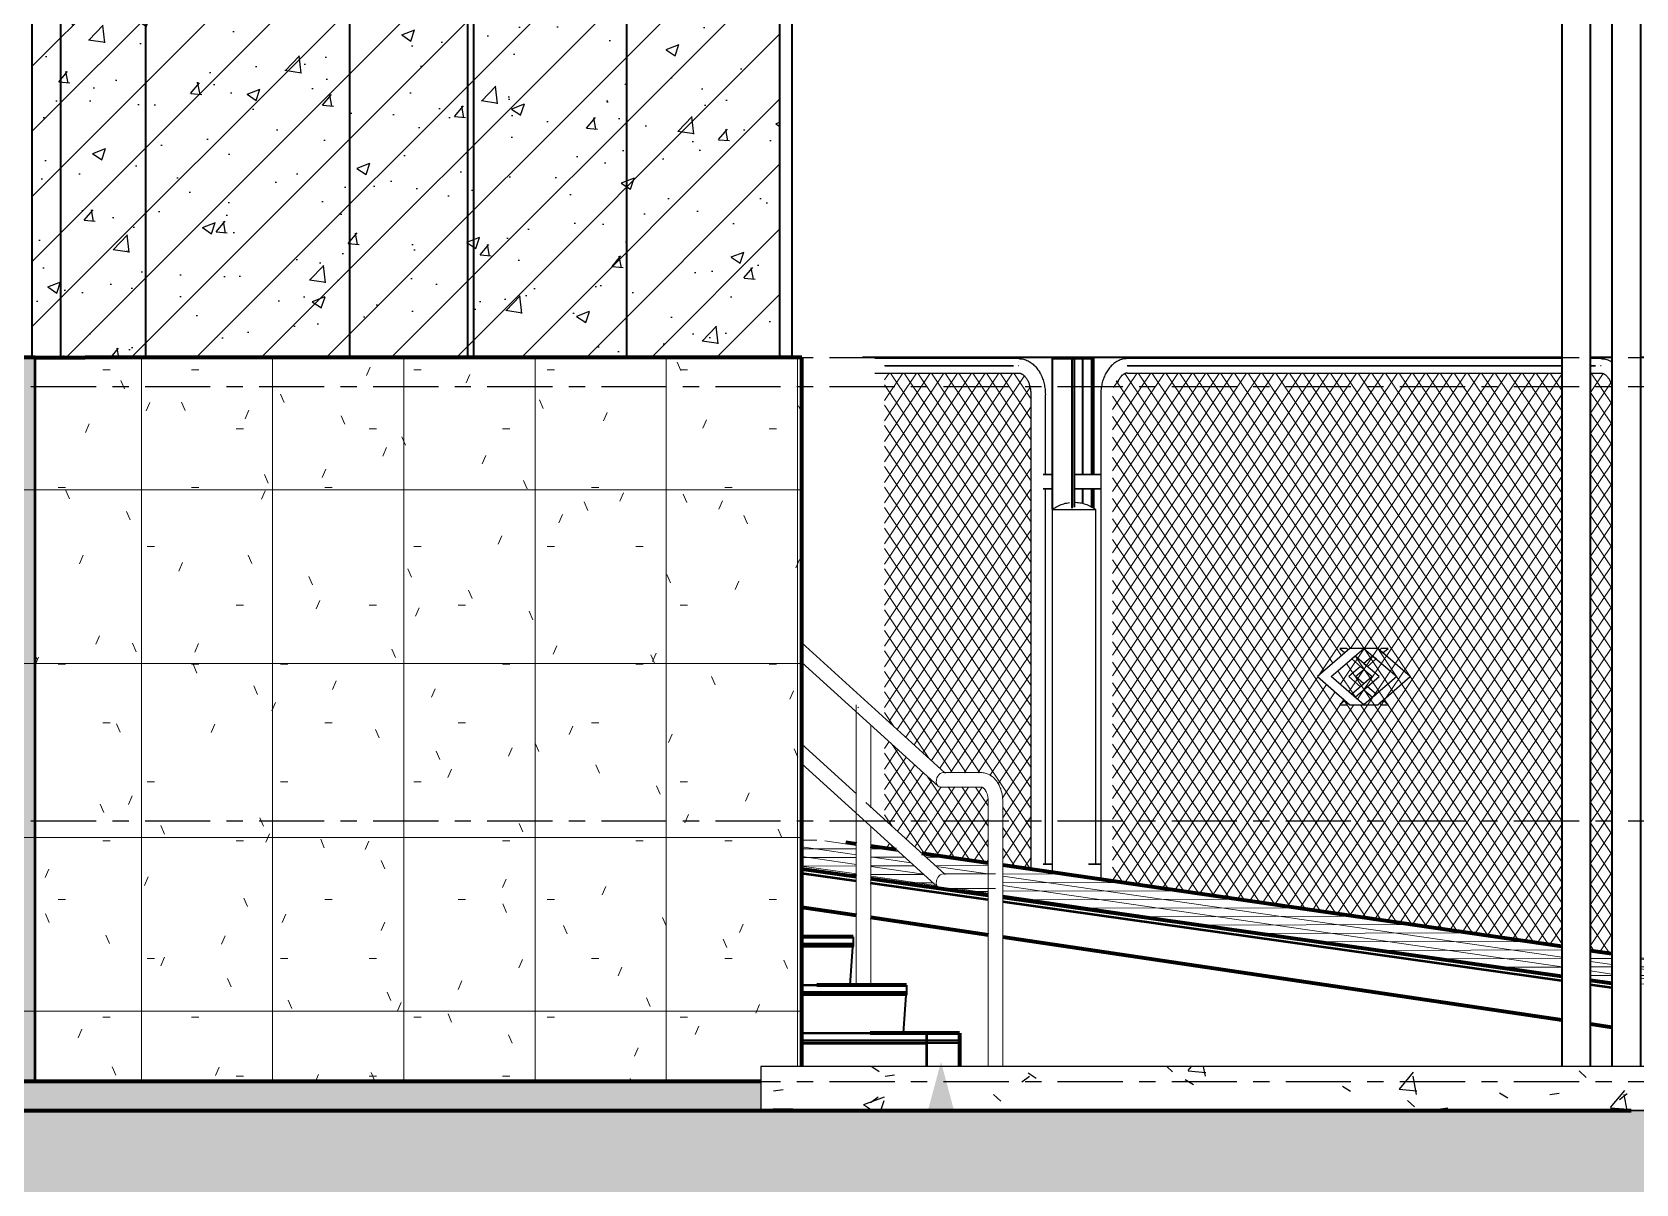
# Model space of a CAD drawing. Header units: millimetres. Extents: x -25371 to 2282244, y -90657 to 147824.
# Drawn here: x 1837168 to 1842704, y -3826 to 151 of the extents above; entities that cross this region are included whole.
import ezdxf
from ezdxf.xclip import XClip

# ---------------------------------------------------------------- set-up
doc = ezdxf.new("R2010")
doc.units = ezdxf.units.MM
doc.header["$XCLIPFRAME"] = 0
doc.linetypes.add('CENTER', pattern=[50.8, 31.75, -6.35, 6.35, -6.35])
doc.linetypes.add('TA_GL_000.90000', pattern=[2.475, 0.9, -0.225, 0.225, -0.225, 0.9])
for name, color, linetype in [('000 - 0_SYM_DWG_GRIDLINE_MAIN_COLOR_251', 7, 'Continuous'), ('000 - CONCRETE_COL_HATCH_', 7, 'Continuous'), ('000 - EXISTING_BUILDING_MAIN_COLOR_251', 7, 'Continuous'), ('000 - GRID', 7, 'CENTER')]:
    doc.layers.add(name, color=color, linetype=linetype)
for name, color, linetype, lineweight in [('A-DETL', 7, 'Continuous', 70), ('A-DETL-GENF', 7, 'Continuous', 35), ('A-DETL-THIN', 7, 'Continuous', 25), ('A-FLOR-E', 7, 'Continuous', 35), ('A-FLOR-FNSH', 7, 'Continuous', 70), ('A-FLOR-HRAL', 7, 'Continuous', 35), ('A-FLOR-PATT', 7, 'Continuous', 70), ('A-GENM', 7, 'Continuous', 35), ('A-GLAZ-CURT', 7, 'Continuous', 35), ('A-GLAZ-CWMG', 7, 'Continuous', 35), ('A-WALL-PATT', 7, 'Continuous', 50), ('E-LITE-EQPM', 7, 'Continuous', 35), ('I-WALL-E', 7, 'Continuous', 50), ('S-STRS-E', 7, 'Continuous', 35), ('S-STRS-IDEN', 7, 'Continuous', 25), ('WALL-E', 7, 'Continuous', 50)]:
    doc.layers.add(name, color=color, linetype=linetype, lineweight=lineweight)
doc.styles.add('TA', font='', dxfattribs={"height": 4.5})
doc.styles.get('TA').set_extended_font_data('Cordia New')
pattern_1 = [(0, (-30936.75, 0), (613.428, 203.2), [25.304, -434.767, 25.304, -434.767, -2453.712]), (0, (-30936.75, 0), (613.428, 203.2), [-920.142, 25.304, -894.838, 25.304, -434.767, -1073.499]), (0, (-30936.75, 0), (613.428, 203.2), [-2300.355, 25.304, -281.41, 25.304, -741.481]), (113.544, (-30706.72, 101.6), (-439.52225, 602.30736), [31.673, -544.196, -3647.172]), (113.544, (-30706.72, 101.6), (-439.52225, 602.30736), [-575.869, 31.673, -544.196, -3071.303]), (113.544, (-30706.72, 101.6), (-439.52225, 602.30736), [-1151.739, 31.673, -1120.066, -1919.564]), (113.544, (-30706.72, 101.6), (-439.52225, 602.30736), [-2303.477, 31.673, -544.196, -1343.695]), (113.544, (-30706.72, 101.6), (-439.52225, 602.30736), [-2879.346, 31.673, -352.24, -959.782]), (113.544, (-30706.72, 101.6), (-439.52225, 602.30736), [-3263.259, 31.673, -928.109]), (246.456, (-30630.04, 508), (-173.89846, -805.5062), [31.673, -544.196, -3647.172]), (246.456, (-30630.04, 508), (-173.89846, -805.5062), [-575.869, 31.673, -544.196, -3071.303]), (246.456, (-30630.04, 508), (-173.89846, -805.5062), [-1151.739, 31.673, -1120.066, -1919.564]), (246.456, (-30630.04, 508), (-173.89846, -805.5062), [-2303.477, 31.673, -544.196, -1343.695]), (246.456, (-30630.04, 508), (-173.89846, -805.5062), [-2879.346, 31.673, -352.24, -959.782]), (246.456, (-30630.04, 508), (-173.89846, -805.5062), [-3263.259, 31.673, -928.109])]
pattern_2 = [(0, (27147.13, 100570), (0, 600), []), (90, (27147.13, 100570), (-452.826, 3e-14), [])]
pattern_3 = [(50, (-71649.76, 0), (728.7365, -63.7558), [76.2, -838.2]), (355, (-71649.76, 0), (-140.9716, 764.2276), [60.96, -670.56]), (100.451, (-71589, -5.3), (587.77, 700.4668), [64.76, -712.36]), (46.184, (-71649.8, 203.2), (1084.316, -168.171), [114.3, -1257.3]), (96.636, (-71559.4, 189.2), (949.61, 989.71), [97.14, -1068.54]), (351.184, (-71649.8, 203.2), (949.6206, 989.701), [91.44, -1005.84]), (21, (-71548.16, 152.4), (606.4579, -409.0606), [76.2, -838.2]), (326, (-71548.16, 152.4), (247.2083, 736.753), [60.96, -670.56]), (71.451, (-71497.6, 118.3), (853.6683, 327.6855), [64.76, -712.36]), (37.5, (-71649.76, 0), (12.3547, 338.2201), [33.528, -628.904, 33.528, -647.192, -673.1]), (37.5, (-71649.76, 0), (12.3547, 338.2201), [-1343.152, 33.528, -639.572]), (7.5, (-71649.76, 0), (267.2789, 400.7221), [33.528, -354.584, 33.528, -613.664, -256.54]), (7.5, (-71649.76, 0), (267.2789, 400.7221), [-1035.304, 33.528, -223.012]), (327.5, (-71876.33, 0), (542.36333, -22.91534), [33.528, -220.472, 33.528, -758.952, -1051.56]), (327.5, (-71876.33, 0), (542.36333, -22.91534), [-1046.48, 33.528, -1018.032]), (317.5, (-71977.93, 0), (592.517, 101.7071), [33.528, -296.672, 33.528, -492.76, -746.76]), (317.5, (-71977.93, 0), (592.517, 101.7071), [-856.488, 33.528, -713.232])]

# ---------------------------------------------------------------- blocks, each defined once
blk = doc.blocks.new('FP_5-VS01 - ELEVATION 3')
at = {"layer": '000 - EXISTING_BUILDING_MAIN_COLOR_251', "color": 7}
blk.add_line((4076.1, 103570.8), (4074.6, 103570.8), dxfattribs=at)
blk = doc.blocks.new('DPA_CP_Fence Type D - Fence Post Left w MRTA Logo-5719775-VS01 - ELEVATION 3')
at = {"layer": '000 - EXISTING_BUILDING_MAIN_COLOR_251', "lineweight": 9}
h = blk.add_hatch(dxfattribs=at)
h.set_pattern_fill('FP_8', style=0, pattern_type=2)
h.set_pattern_definition([(56.185, (3274.16, 101400), (-23.68105, 35.3556), []), (123.815, (3274.16, 101400), (-23.68105, -35.3556), [])])
h.paths.add_polyline_path([(4117.4, 101833.6), (4116.3, 103487.1), (4110.7, 103508.4), (4107.2, 103517.8), (4100.1, 103529.6), (4088.7, 103541.3), (4083.5, 103544.3), (4070.5, 103546), (3611.8, 103546), (3611.8, 102355.6), (3820, 102166.7), (3950, 102165.8), (3968.1, 102161.8), (3987.6, 102149.4), (3992.9, 102144.6), (4001.5, 102133.1), (4011.9, 102112.1), (4018.9, 102083.2), (4020.2, 102066.7), (4020.2, 101847.8), (4088.1, 101837.9)])
h.paths.add_polyline_path([(3970.3, 101855), (3969.6, 102078.1), (3965.1, 102095.9), (3958.7, 102107.4), (3949.7, 102116.1), (3947.3, 102116.3), (3941.2, 102116.7), (3801.1, 102117.5), (3792.6, 102124), (3611.8, 102288.1), (3611.8, 102005.6), (3741, 101888.4), (3899.4, 101865.3)])
h.paths.add_polyline_path([(3652.3, 101901.3), (3611.8, 101938.1), (3611.8, 101907.2), (3627.5, 101904.9)])
at = {"layer": '000 - EXISTING_BUILDING_MAIN_COLOR_251', "color": 7}
for p, q in [((4075.3, 103595.8), (3579.2, 103595.8)), ((3579.2, 103545.8), (4075.3, 103545.8)), ((4056.8, 103570.8), (3611.8, 103570.8)), ((3614.5, 103570.8), (4056.8, 103570.8)), ((4117.3, 103470.8), (4117.3, 101833.6)), ((4167.3, 103195.8), (4167.3, 103470.8)), ((4159.6, 103195.8), (4192.3, 103195.8)), ((4192.3, 103195.8), (4159.7, 103195.8)), ((4192.3, 103145.8), (4159.6, 103145.8)), ((4159.7, 103145.8), (4192.3, 103145.8)), ((4167.3, 101850), (4167.3, 103145.8)), ((4159.6, 101850), (4191.3, 101850)), ((4191.3, 101850), (4159.7, 101850))]:
    blk.add_line(p, q, dxfattribs=at)
at = {"layer": '000 - EXISTING_BUILDING_MAIN_COLOR_251', "color": 7, "flags": 128}
for points in [[(4075.3, 103595.8), (4079.5, 103595.7), (4083.7, 103595.3), (4087.8, 103594.7), (4091.9, 103593.9), (4095.9, 103592.8), (4099.8, 103591.5), (4103.7, 103589.9), (4107.5, 103588.2), (4111.2, 103586.2), (4114.8, 103584.1), (4118.2, 103581.8), (4121.6, 103579.3), (4124.9, 103576.6), (4128, 103573.8), (4131, 103570.9), (4133.9, 103567.8), (4136.7, 103564.5), (4139.4, 103561.2), (4141.9, 103557.7), (4144.3, 103554.1), (4146.6, 103550.5), (4148.8, 103546.7), (4150.9, 103542.8), (4152.8, 103538.8), (4154.7, 103534.7), (4156.4, 103530.6), (4157.9, 103526.4), (4159.4, 103522.1), (4160.7, 103517.8), (4162, 103513.4), (4163, 103508.9), (4164, 103504.4), (4164.9, 103499.9), (4165.6, 103495.3), (4166.2, 103490.7), (4166.6, 103486.1), (4167, 103481.4), (4167.2, 103476.8), (4167.3, 103472.1), (4167.3, 103470.8)], [(4075.3, 103545.8), (4076.5, 103545.8), (4077.7, 103545.7), (4078.9, 103545.5), (4080.2, 103545.3), (4081.4, 103544.9), (4082.7, 103544.5), (4084, 103544), (4085.3, 103543.4), (4086.7, 103542.6), (4088.1, 103541.8), (4089.5, 103540.9), (4090.9, 103539.8), (4092.4, 103538.6), (4093.8, 103537.3), (4095.3, 103535.9), (4096.8, 103534.3), (4098.2, 103532.6), (4099.6, 103530.8), (4101, 103528.9), (4102.4, 103526.9), (4103.8, 103524.7), (4105.1, 103522.4), (4106.4, 103520.1), (4107.6, 103517.6), (4108.7, 103515), (4109.8, 103512.3), (4110.9, 103509.5), (4111.8, 103506.7), (4112.7, 103503.8), (4113.6, 103500.8), (4114.3, 103497.7), (4115, 103494.6), (4115.6, 103491.4), (4116.1, 103488.2), (4116.5, 103485), (4116.8, 103481.7), (4117.1, 103478.4), (4117.2, 103475.1), (4117.3, 103471.7), (4117.3, 103470.8)]]:
    blk.add_lwpolyline(points, dxfattribs=at)
at = {"layer": 'A-GLAZ-CURT', "color": 7}
blk.add_blockref('FP_5-VS01 - ELEVATION 3', (0, 0), dxfattribs=at)
blk = doc.blocks.new('FP_6-VS01 - ELEVATION 3')
at = {"layer": '000 - EXISTING_BUILDING_MAIN_COLOR_251', "color": 7}
blk.add_line((6085.5, 103570.8), (6084, 103570.8), dxfattribs=at)
blk = doc.blocks.new('DPA_CP_Fence Type D - Fence Post Left w MRTA Logo-5719778-VS01 - ELEVATION 3')
at = {"layer": '000 - EXISTING_BUILDING_MAIN_COLOR_251', "lineweight": 9}
h = blk.add_hatch(dxfattribs=at)
h.set_pattern_fill('FP_9', style=0, pattern_type=2)
h.set_pattern_definition([(56.185, (5266.87, 101400), (-23.68105, 35.3556), []), (123.815, (5266.87, 101400), (-23.68105, -35.3556), [])])
h.paths.add_polyline_path([(6123.2, 101541.7), (6122.1, 103501.7), (6116.7, 103517.8), (6109.6, 103529.6), (6098.2, 103541.3), (6093, 103544.3), (6080, 103546), (6049, 103546), (6049.2, 101552.5), (6088, 101546.9)])
h.paths.add_polyline_path([(5949.9, 101567), (5949.5, 103546), (4443.3, 103544.8), (4436.6, 103543.2), (4421.4, 103532.6), (4412.2, 103520.4), (4404.6, 103503.5), (4400.7, 103487.9), (4399.4, 103470.1), (4399.4, 101792.6), (5949.5, 101567)])
h.paths.add_polyline_path([(5266.5, 102400.9), (5218.3, 102400.9), (5106.4, 102497.9), (5218.4, 102594.9), (5266.5, 102594.6), (5153.8, 102497.9), (5266.9, 102400.9)])
at = {"layer": '000 - EXISTING_BUILDING_MAIN_COLOR_251', "color": 7}
for p, q in [((5949.8, 103595.8), (4450.4, 103595.8)), ((6084.8, 103595.8), (6049, 103595.8)), ((5949.8, 103570.8), (4449.7, 103570.8)), ((4450.4, 103545.8), (5949.8, 103545.8)), ((4451.2, 103570.8), (5949.8, 103570.8)), ((6066.2, 103570.8), (6049, 103570.8)), ((6049, 103570.8), (6066.2, 103570.8)), ((6049, 103545.8), (6084.8, 103545.8)), ((4358.5, 103470.8), (4358.5, 101798.5)), ((4358.5, 103195.8), (4266.7, 103195.8)), ((4266.7, 103195.8), (4358.5, 103195.8)), ((4266.7, 103145.8), (4358.5, 103145.8)), ((4358.5, 103145.8), (4266.7, 103145.8)), ((4191.2, 103075), (4191.2, 101822.9)), ((4191.3, 103075), (4316.5, 103075)), ((4316.5, 103075), (4341.1, 103075)), ((4341.2, 103075), (4334.4, 103075)), ((4341.2, 101850), (4341.2, 103075)), ((5218.4, 102594.9), (5106.4, 102497.9)), ((5153.4, 102497.9), (5266.5, 102594.9)), ((5206.9, 102594.9), (5183.3, 102594.9)), ((5183.3, 102594.9), (5200.8, 102579.7)), ((5212.7, 102590), (5206.9, 102594.9)), ((5266.5, 102594.9), (5218.4, 102594.9)), ((5315, 102594.9), (5266.9, 102594.9)), ((5266.9, 102594.9), (5380, 102497.9)), ((5426.9, 102497.9), (5315, 102594.9)), ((5326.8, 102594.9), (5320.9, 102589.8)), ((5320.9, 102589.8), (5332.7, 102579.6)), ((5350.4, 102594.9), (5326.8, 102594.9)), ((5332.7, 102579.6), (5350.4, 102594.9)), ((5255.1, 102532.9), (5214.6, 102497.9)), ((5236.8, 102569.1), (5224.9, 102558.9)), ((5224.9, 102558.9), (5266.9, 102522.7)), ((5319.2, 102497.9), (5236.8, 102569.1)), ((5266.9, 102522.7), (5255.1, 102532.9)), ((5296.9, 102569.2), (5266.9, 102543.1)), ((5266.9, 102543.1), (5278.8, 102532.9)), ((5278.8, 102532.9), (5308.9, 102558.9)), ((5308.9, 102558.9), (5296.9, 102569.2)), ((5106.4, 102497.9), (5218.3, 102400.9)), ((5266.5, 102400.9), (5153.4, 102497.9)), ((5214.6, 102497.9), (5255.1, 102462.9)), ((5266.9, 102473.1), (5224.9, 102436.9)), ((5236.8, 102426.7), (5319.2, 102497.9)), ((5238.2, 102497.9), (5266.9, 102522.7)), ((5266.9, 102473.1), (5238.2, 102497.9)), ((5255.1, 102462.9), (5266.9, 102473.1)), ((5380, 102497.9), (5266.9, 102400.9)), ((5267, 102522.6), (5295.5, 102497.9)), ((5295.5, 102497.9), (5267, 102473.2)), ((5315, 102400.9), (5426.9, 102497.9)), ((5224.9, 102436.9), (5236.8, 102426.7)), ((5278.8, 102463), (5266.9, 102452.7)), ((5266.9, 102452.7), (5296.9, 102426.7)), ((5308.9, 102436.9), (5278.8, 102463)), ((5296.9, 102426.7), (5308.9, 102436.9)), ((5200.8, 102416.1), (5183.3, 102400.9)), ((5183.3, 102400.9), (5206.9, 102400.9)), ((5206.9, 102400.9), (5212.7, 102405.9)), ((5218.3, 102400.9), (5266.5, 102400.9)), ((5266.9, 102400.9), (5315, 102400.9)), ((5332.7, 102416.3), (5320.9, 102406)), ((5320.9, 102406), (5326.8, 102400.9)), ((5326.8, 102400.9), (5350.4, 102400.9)), ((5350.4, 102400.9), (5332.7, 102416.3)), ((4358.6, 101850), (4315.9, 101850)), ((4317, 101850), (4358.6, 101850)), ((4348.4, 101800), (4358.6, 101800)), ((4358.6, 101800), (4348.4, 101800))]:
    blk.add_line(p, q, dxfattribs=at)
at = {"layer": '000 - EXISTING_BUILDING_MAIN_COLOR_251', "color": 7, "flags": 128}
for points in [[(4450.4, 103595.8), (4446.3, 103595.7), (4442.1, 103595.3), (4438, 103594.7), (4433.9, 103593.9), (4429.9, 103592.8), (4425.9, 103591.5), (4422.1, 103589.9), (4418.3, 103588.2), (4414.6, 103586.2), (4411, 103584.1), (4407.5, 103581.8), (4404.2, 103579.3), (4400.9, 103576.6), (4397.8, 103573.8), (4394.7, 103570.9), (4391.8, 103567.8), (4389.1, 103564.5), (4386.4, 103561.2), (4383.9, 103557.7), (4381.4, 103554.1), (4379.1, 103550.5), (4376.9, 103546.7), (4374.9, 103542.8), (4372.9, 103538.8), (4371.1, 103534.7), (4369.4, 103530.6), (4367.8, 103526.4), (4366.4, 103522.1), (4365, 103517.8), (4363.8, 103513.4), (4362.7, 103508.9), (4361.8, 103504.4), (4360.9, 103499.9), (4360.2, 103495.3), (4359.6, 103490.7), (4359.1, 103486.1), (4358.8, 103481.4), (4358.6, 103476.8), (4358.5, 103472.1), (4358.5, 103470.8)], [(6084.8, 103595.8), (6089, 103595.7), (6093.1, 103595.3), (6097.2, 103594.7), (6101.3, 103593.9), (6105.3, 103592.8), (6109.3, 103591.5), (6113.2, 103589.9), (6116.9, 103588.2), (6120.6, 103586.2), (6123.2, 103584.7)], [(4450.4, 103545.8), (4449.2, 103545.8), (4448.1, 103545.7), (4446.8, 103545.5), (4445.6, 103545.3), (4444.4, 103544.9), (4443.1, 103544.5), (4441.8, 103544), (4440.4, 103543.4), (4439.1, 103542.6), (4437.7, 103541.8), (4436.3, 103540.9), (4434.8, 103539.8), (4433.4, 103538.6), (4431.9, 103537.3), (4430.5, 103535.9), (4429, 103534.3), (4427.6, 103532.6), (4426.1, 103530.8), (4424.7, 103528.9), (4423.3, 103526.9), (4422, 103524.7), (4420.7, 103522.4), (4419.4, 103520.1), (4418.2, 103517.6), (4417, 103515), (4415.9, 103512.3), (4414.9, 103509.5)], [(6084.8, 103545.8), (6086, 103545.8), (6087.2, 103545.7), (6088.4, 103545.5), (6089.6, 103545.3), (6090.9, 103544.9), (6092.1, 103544.5), (6093.4, 103544), (6094.8, 103543.4), (6096.1, 103542.6), (6097.5, 103541.8), (6098.9, 103540.9), (6100.4, 103539.8), (6101.8, 103538.6), (6103.3, 103537.3), (6104.7, 103535.9), (6106.2, 103534.3), (6107.7, 103532.6), (6109.1, 103530.8), (6110.5, 103528.9), (6111.9, 103526.9), (6113.2, 103524.7), (6114.5, 103522.4), (6115.8, 103520.1), (6117, 103517.6), (6118.2, 103515), (6119.3, 103512.3), (6120.3, 103509.5), (6121.3, 103506.7), (6122.2, 103503.8), (6123, 103500.8)], [(4191.2, 103075), (4195.3, 103077.9), (4199.5, 103080.7), (4203.7, 103083.3), (4208.1, 103085.7), (4212.6, 103087.9), (4217.2, 103090), (4221.8, 103091.8), (4226.5, 103093.5), (4231.3, 103095), (4236.1, 103096.3), (4241, 103097.4), (4245.9, 103098.3), (4250.8, 103099)], [(4266.7, 103100), (4271.2, 103099.9), (4276.2, 103099.6), (4281.2, 103099.1), (4286.1, 103098.4), (4291.1, 103097.5), (4295.9, 103096.4), (4300.8, 103095.1), (4305.6, 103093.7), (4310.3, 103092), (4314.9, 103090.1), (4319.5, 103088.1), (4324, 103085.9), (4328.3, 103083.5), (4332.6, 103080.9), (4336.8, 103078.2), (4340.9, 103075.3), (4341.2, 103075)]]:
    blk.add_lwpolyline(points, dxfattribs=at)
at = {"layer": 'A-GLAZ-CURT', "color": 7}
blk.add_blockref('FP_6-VS01 - ELEVATION 3', (0, 0), dxfattribs=at)
blk = doc.blocks.new('Rectangular Mullion - Mullion_H-Beam-5719774-VS01 - ELEVATION 3')
at = {"layer": 'A-GLAZ-CWMG', "color": 7}
for p, q in [((4192.3, 103595.8), (4259.2, 103595.8)), ((4199.7, 103595.8), (4192.3, 103595.8)), ((4192.3, 103075.6), (4192.3, 103595.8)), ((4229.8, 103595.8), (4199.7, 103595.8)), ((4289.2, 103595.8), (4229.8, 103595.8)), ((4266.7, 103595.8), (4236.5, 103595.8)), ((4236.5, 103595.8), (4295.9, 103595.8)), ((4266.5, 103595.8), (4259.1, 103595.8)), ((4259.1, 103595.8), (4289.2, 103595.8)), ((4259.2, 103595.8), (4266.7, 103595.8)), ((4259.2, 103595.8), (4259.2, 103079.6)), ((4333.5, 103595.8), (4266.5, 103595.8)), ((4266.7, 103595.8), (4266.7, 103082.7)), ((4295.9, 103595.8), (4326.1, 103595.8)), ((4295.9, 103595.8), (4295.9, 103195.8)), ((4326.1, 103595.8), (4333.5, 103595.8)), ((4326.1, 103595.8), (4326.1, 103195.8)), ((4333.5, 103595.8), (4333.5, 103195.8)), ((4295.9, 103145.8), (4295.9, 103096.1)), ((4326.1, 103145.8), (4326.1, 103082.7)), ((4333.5, 103145.8), (4333.5, 103079.3))]:
    blk.add_line(p, q, dxfattribs=at)
blk = doc.blocks.new('System Panel - DPA-AR_Facade_Solid Panel 150mm-5074408-VS01 - ELEVATION 3')
at = {"layer": 'A-GLAZ-CURT', "color": 7}
for p, q in [((3044.5, 106600), (3228.2, 106600)), ((3115, 106600), (3044.5, 106600)), ((3115, 106600), (3228.2, 106600)), ((3228.2, 103600), (3044.5, 103600)), ((3044.5, 103600), (3115, 103600)), ((3228.2, 103600), (3115, 103600))]:
    blk.add_line(p, q, dxfattribs=at)
blk = doc.blocks.new('DPA_Curved type B_Corner 1 - Curved Type B_Corner 1-5074401-VS01 - ELEVATION 3')
at = {"layer": 'A-GLAZ-CURT', "color": 7}
for p, q in [((2096.2, 106600), (2194.6, 106600)), ((3228.2, 106600), (2096.2, 106600)), ((2194.6, 106600), (2722.9, 106600)), ((2194.6, 103600), (2194.6, 106600)), ((2722.9, 106600), (3251.2, 106600)), ((2722.9, 103600), (2722.9, 106600)), ((3251.2, 106600), (3218.4, 106600)), ((3218.4, 106600), (3293.8, 106600)), ((3293.8, 106600), (3228.2, 106600)), ((3251.2, 103600), (3251.2, 106600)), ((3293.8, 103600), (3293.8, 106600)), ((2096.2, 103600), (3228.2, 103600)), ((2194.6, 103600), (2096.2, 103600)), ((2722.9, 103600), (2194.6, 103600)), ((3251.2, 103600), (2722.9, 103600)), ((3293.8, 103600), (3218.4, 103600)), ((3218.4, 103600), (3251.2, 103600)), ((3228.2, 103600), (3293.8, 103600))]:
    blk.add_line(p, q, dxfattribs=at)
blk = doc.blocks.new('DPA_Curved type C_Left - Curved Type C_Left-5075811-VS01 - ELEVATION 3')
at = {"layer": 'A-GLAZ-CURT', "color": 7}
for p, q in [((996.9, 106600), (959.2, 106600)), ((959.2, 106600), (992, 106600)), ((964.1, 106600), (996.9, 106600)), ((2133.9, 106600), (964.1, 106600)), ((992, 106600), (1029.7, 106600)), ((1029.7, 106600), (1062.5, 106600)), ((1062.5, 106600), (1766.9, 106600)), ((1062.5, 103600), (1062.5, 106600)), ((1766.9, 106600), (2173.5, 106600)), ((1766.9, 103600), (1766.9, 106600)), ((2173.5, 106600), (2124, 106600)), ((2124, 106600), (2161.8, 106600)), ((2161.8, 106600), (2129, 106600)), ((2129, 106600), (2166.7, 106600)), ((2166.7, 106600), (2133.9, 106600)), ((2173.5, 103600), (2173.5, 106600)), ((992, 103600), (959.2, 103600)), ((959.2, 103600), (996.9, 103600)), ((964.1, 103600), (2133.9, 103600)), ((996.9, 103600), (964.1, 103600)), ((1029.7, 103600), (992, 103600)), ((1062.5, 103600), (1029.7, 103600)), ((1632.3, 103600), (1062.5, 103600)), ((1766.9, 103600), (1633.2, 103600)), ((2173.5, 103600), (1766.9, 103600)), ((2161.8, 103600), (2124, 103600)), ((2124, 103600), (2173.5, 103600)), ((2166.7, 103600), (2129, 103600)), ((2129, 103600), (2161.8, 103600)), ((2133.9, 103600), (2166.7, 103600))]:
    blk.add_line(p, q, dxfattribs=at)
blk = doc.blocks.new('System Panel - DPA-AR_Facade_Solid Panel 150mm-5137465-VS01 - ELEVATION 3')
at = {"layer": 'A-GLAZ-CURT', "color": 7}
for p, q in [((669.8, 103600), (669.8, 106600)), ((669.8, 106600), (964.1, 106600)), ((768.2, 106600), (669.8, 106600)), ((1062.5, 106600), (768.2, 106600)), ((768.2, 106600), (768.2, 103600)), ((1062.5, 106600), (964.1, 106600)), ((1062.5, 103600), (1062.5, 106600)), ((964.1, 103600), (669.8, 103600)), ((768.2, 103600), (669.8, 103600)), ((768.2, 103600), (1062.5, 103600)), ((964.1, 103600), (1062.5, 103600))]:
    blk.add_line(p, q, dxfattribs=at)
blk = doc.blocks.new('Lighting-Street-LED - Lighting-Street-LED-V42-VS01 - ELEVATION 3')
at = {"layer": 'E-LITE-EQPM', "color": 7}
for p, q in [((5949.5, 107213.6), (5949.5, 101151.6)), ((5958.1, 107213.6), (5949.5, 107213.6)), ((5949.5, 107213.6), (5951.8, 107213.6)), ((5951.8, 107213.6), (5981.6, 107213.6)), ((5973, 107213.6), (5956.5, 107213.6)), ((6039.5, 107213.6), (5973, 107213.6)), ((5981.6, 107213.6), (5982.6, 107213.6)), ((5981.6, 107213.6), (5981.6, 107187.9)), ((5982.6, 107187.9), (5981.6, 107187.9)), ((5982.6, 107213.6), (6013.5, 107213.6)), ((6013.5, 107213.6), (6080.8, 107213.6)), ((6059.6, 107213.6), (6039.5, 107213.6)), ((6089, 107213.6), (6059.6, 107213.6)), ((6080.8, 107213.6), (6100.9, 107213.6)), ((6080.8, 107104.3), (6080.8, 107213.6)), ((6142.2, 107213.6), (6089, 107213.6)), ((6100.9, 107213.6), (6139, 107213.6)), ((6139, 107213.6), (6241.2, 107213.6)), ((6142.2, 107213.6), (6242, 107213.6)), ((6341, 107213.6), (6241.2, 107213.6)), ((6242, 107213.6), (6341, 107213.6)), ((6066.8, 107103.1), (6013.5, 107161.9)), ((6049.2, 107103.1), (6066.8, 107103.1)), ((6049.5, 101151.6), (6049.5, 107104.5)), ((6080.8, 107104.3), (6066.8, 107103.1)), ((6100.9, 107106), (6080.8, 107104.3))]:
    blk.add_line(p, q, dxfattribs=at)
at = {"layer": 'E-LITE-EQPM', "color": 7, "flags": 128}
for points in [[(5981.6, 107187.9), (5992.6, 107177.8), (6003.9, 107166.4), (6014.9, 107154.5), (6025.2, 107142.6), (6034.2, 107131.4), (6041.4, 107121.3), (6046.4, 107113), (6049.1, 107106.8), (6049.2, 107103.1)], [(6013.5, 107161.9), (6008.1, 107167.7), (6002.6, 107173.2), (5997.2, 107178.2), (5992.3, 107182.3), (5988.1, 107185.4), (5984.9, 107187.3), (5982.6, 107187.9)], [(6123.3, 107107.8), (6120.3, 107107.6), (6110.5, 107106.8), (6100.9, 107106)]]:
    blk.add_lwpolyline(points, dxfattribs=at)
blk = doc.blocks.new('Generic Models 2 - Generic Models 45-5662310-VS01 - ELEVATION 3')
at = {"layer": 'A-GENM', "color": 7}
for p, q in [((5195.4, 103600), (3536, 103600)), ((5950.3, 103600), (5195.4, 103600)), ((6125.1, 103600), (6050.2, 103600)), ((6421, 103600), (6224.7, 103600)), ((6338.9, 103600), (6421, 103600))]:
    blk.add_line(p, q, dxfattribs=at)
blk = doc.blocks.new('Railing - 50mm-5751632-VS01 - ELEVATION 3')
at = {"layer": 'A-FLOR-HRAL', "color": 7, "lineweight": 9}
for p, q in [((3514.8, 102401), (3514.8, 101433.3)), ((3520.9, 102391.2), (3519.6, 102392.5)), ((3522.4, 102389.9), (3520.9, 102391.2)), ((3564.8, 102045.5), (3564.8, 102330.7)), ((3564.8, 101433.3), (3564.8, 101980.7)), ((3558.7, 101433.3), (3514.8, 101433.3)), ((3515.3, 101433.3), (3520.9, 101433.3)), ((3520.9, 101433.3), (3564.8, 101433.3)), ((3564.3, 101433.3), (3558.7, 101433.3))]:
    blk.add_line(p, q, dxfattribs=at)
blk = doc.blocks.new('Railing - Railing-5725296-VS01 - ELEVATION 3')
at = {"color": 7}
blk.add_blockref('Railing - 50mm-5751632-VS01 - ELEVATION 3', (0, 0), dxfattribs=at)
blk = doc.blocks.new('Top Rail Type - Top Rail_Internal_-5725755-VS01 - ELEVATION 3')
at = {"layer": 'A-FLOR-HRAL', "color": 7, "lineweight": 9}
for p, q in [((3820.8, 102166), (3326.7, 102614.3)), ((3326.7, 102546.8), (3796.9, 102120.1)), ((3791, 102135.2), (3791.5, 102141.7)), ((3791.5, 102141.7), (3793.3, 102148.1)), ((3793.3, 102148.1), (3796.3, 102154.2)), ((3804.8, 102163.3), (3809.8, 102165.8)), ((3809.8, 102165.8), (3814.9, 102166.7)), ((3946.1, 102166.7), (3814.9, 102166.7)), ((3822.1, 102164.8), (3821, 102165.8)), ((3791.8, 102129.2), (3791, 102135.2)), ((3793.8, 102124), (3791.8, 102129.2)), ((3805.8, 102116.7), (3946.1, 102116.7)), ((3970.3, 102066.7), (3970.3, 101151.6)), ((4020.3, 101151.6), (4020.3, 102066.7))]:
    blk.add_line(p, q, dxfattribs=at)
at = {"layer": 'A-FLOR-HRAL', "color": 7, "lineweight": 9, "flags": 128}
for points in [[(3791.5, 102141.7), (3791, 102135.2), (3791.8, 102129.2), (3793.8, 102124), (3797, 102120), (3801.1, 102117.5), (3805.8, 102116.7)], [(3814.9, 102166.7), (3809.8, 102165.8), (3804.8, 102163.3), (3800.2, 102159.3), (3796.3, 102154.2), (3793.3, 102148.1), (3791.5, 102141.7)], [(3796.3, 102154.2), (3800.2, 102159.3), (3804.8, 102163.3)], [(3946.1, 102166.7), (3949.6, 102166.6), (3953, 102166.2), (3956.5, 102165.7), (3959.9, 102165), (3963.2, 102164.1), (3966.5, 102162.9), (3969.7, 102161.6), (3972.8, 102160.2), (3975.9, 102158.5), (3978.8, 102156.8), (3981.6, 102154.8), (3984.3, 102152.8), (3987, 102150.6), (3989.5, 102148.3), (3991.9, 102145.9), (3994.2, 102143.4), (3996.4, 102140.7), (3998.5, 102138), (4000.6, 102135.2), (4002.5, 102132.4), (4004.3, 102129.4), (4006, 102126.4), (4007.6, 102123.3), (4009.1, 102120.1), (4010.5, 102116.9), (4011.8, 102113.6), (4013.1, 102110.3), (4014.2, 102106.9), (4015.2, 102103.5), (4016.2, 102100), (4017, 102096.5), (4017.8, 102093), (4018.4, 102089.4), (4019, 102085.8), (4019.4, 102082.2), (4019.8, 102078.6), (4020, 102075), (4020.2, 102071.3), (4020.3, 102067.7), (4020.3, 102066.7)], [(3805.8, 102116.7), (3801.1, 102117.5), (3797, 102120), (3793.8, 102124)], [(3946.1, 102116.7), (3946.5, 102116.7), (3947, 102116.6), (3947.5, 102116.5), (3948, 102116.4), (3948.5, 102116.3), (3949, 102116.1), (3949.6, 102115.8), (3950.3, 102115.5), (3951, 102115.2), (3951.7, 102114.7), (3952.5, 102114.2), (3953.3, 102113.6), (3954.1, 102112.9), (3954.9, 102112.1), (3955.8, 102111.3), (3956.7, 102110.3), (3957.6, 102109.2), (3958.5, 102108.1), (3959.4, 102106.8), (3960.3, 102105.5), (3961.2, 102104.1), (3962, 102102.5), (3962.9, 102100.9), (3963.7, 102099.2), (3964.4, 102097.5), (3965.2, 102095.6), (3965.9, 102093.7), (3966.5, 102091.8), (3967.2, 102089.7), (3967.7, 102087.7), (3968.2, 102085.5), (3968.7, 102083.4), (3969.1, 102081.1), (3969.4, 102078.9), (3969.7, 102076.6), (3970, 102074.3), (3970.1, 102072), (3970.2, 102069.6), (3970.3, 102067.3), (3970.3, 102066.7)]]:
    blk.add_lwpolyline(points, dxfattribs=at)
blk = doc.blocks.new('Handrail Type - Handrail_Internal_-5735922-VS01 - ELEVATION 3')
at = {"layer": 'A-FLOR-HRAL', "color": 7, "lineweight": 9}
for p, q in [((3515.5, 102092.9), (3326.7, 102264.3)), ((3326.7, 102196.8), (3796.9, 101770.1)), ((3820.8, 101816), (3547.7, 102063.7)), ((3804.8, 101813.3), (3809.8, 101815.8)), ((3809.8, 101815.8), (3814.9, 101816.7)), ((3946.1, 101816.7), (3814.9, 101816.7)), ((3822.1, 101814.8), (3821, 101815.8)), ((3995.3, 101816.7), (3946.1, 101816.7)), ((3791, 101785.2), (3791.5, 101791.7)), ((3791.8, 101779.2), (3791, 101785.2)), ((3791.5, 101791.7), (3793.3, 101798.1)), ((3793.8, 101774), (3791.8, 101779.2)), ((3793.3, 101798.1), (3796.3, 101804.2)), ((3805.8, 101766.7), (3946.1, 101766.7)), ((3946.1, 101766.7), (3995.3, 101766.7))]:
    blk.add_line(p, q, dxfattribs=at)
at = {"layer": 'A-FLOR-HRAL', "color": 7, "lineweight": 9, "flags": 128}
for points in [[(3814.9, 101816.7), (3809.8, 101815.8), (3804.8, 101813.3), (3800.2, 101809.3), (3796.3, 101804.2), (3793.3, 101798.1), (3791.5, 101791.7)], [(3796.3, 101804.2), (3800.2, 101809.3), (3804.8, 101813.3)], [(3791.5, 101791.7), (3791, 101785.2), (3791.8, 101779.2), (3793.8, 101774), (3797, 101770), (3801.1, 101767.5), (3805.8, 101766.7)], [(3805.8, 101766.7), (3801.1, 101767.5), (3797, 101770), (3793.8, 101774)]]:
    blk.add_lwpolyline(points, dxfattribs=at)
blk = doc.blocks.new('Lighting-Street-LED - Lighting-Street-LED-V48-VS01 - ELEVATION 3')
at = {"layer": 'E-LITE-EQPM', "color": 7}
for p, q in [((6123.2, 107213.6), (6123.2, 101151.6)), ((6142.9, 107213.6), (6123.2, 107213.6)), ((6123.2, 107213.6), (6141.5, 107213.6)), ((6141.4, 107213.6), (6141.4, 107187.9)), ((6141.4, 107213.6), (6165.5, 107213.6)), ((6167.9, 107213.6), (6143.9, 107213.6)), ((6165.5, 107213.6), (6235.6, 107213.6)), ((6238, 107213.6), (6167.9, 107213.6)), ((6235.6, 107213.6), (6256.7, 107213.6)), ((6235.6, 107104.3), (6235.6, 107213.6)), ((6259.1, 107213.6), (6238, 107213.6)), ((6256.7, 107213.6), (6291.8, 107213.6)), ((6294.7, 107213.6), (6259.1, 107213.6)), ((6291.8, 107213.6), (6371.8, 107213.6)), ((6377.6, 107213.6), (6294.7, 107213.6)), ((6476.4, 107213.6), (6371.8, 107213.6)), ((6371.8, 107213.6), (6371.8, 107115.6)), ((6377.6, 107213.6), (6482.2, 107213.6)), ((6476.7, 107196.9), (6476.4, 107213.6)), ((6482.2, 107213.6), (6476.4, 107213.6)), ((6829.1, 107193.8), (6476.7, 107196.9)), ((6482.5, 107196.9), (6476.7, 107196.9)), ((6482.2, 107213.6), (6482.5, 107196.9)), ((6482.5, 107196.9), (6834.9, 107193.8)), ((6829.1, 107153.3), (6829.1, 107193.8)), ((6834.9, 107193.8), (6829.1, 107193.8)), ((6834.9, 107193.8), (6834.9, 107153.3)), ((6221, 107103.1), (6165.5, 107161.9)), ((6371.8, 107115.6), (6829.1, 107153.3)), ((6834.9, 107153.3), (6377.6, 107115.6)), ((6834.9, 107153.3), (6829.1, 107153.3)), ((6235.6, 107104.3), (6221, 107103.1)), ((6222.9, 107103.2), (6223.2, 107103.2)), ((6223.2, 101151.6), (6223.2, 107103.2)), ((6223.2, 107103.2), (6223.2, 107103.2)), ((6223.4, 107103.1), (6238, 107104.3)), ((6256.7, 107106), (6235.6, 107104.3)), ((6238, 107104.3), (6259.1, 107106)), ((6371.8, 107115.6), (6291.8, 107108.9)), ((6294.7, 107108.9), (6377.6, 107115.6))]:
    blk.add_line(p, q, dxfattribs=at)
at = {"layer": 'E-LITE-EQPM', "color": 7, "flags": 128}
for points in [[(6165.5, 107161.9), (6160.1, 107167.7), (6154.9, 107173.2), (6150.3, 107178.2), (6146.5, 107182.3), (6143.7, 107185.4), (6141.9, 107187.3), (6141.4, 107187.9)], [(6291.8, 107108.9), (6284.3, 107108.3), (6275.8, 107107.6), (6266.4, 107106.8), (6256.7, 107106)], [(6259.1, 107106), (6268.9, 107106.8), (6278.3, 107107.6), (6287, 107108.3), (6294.7, 107108.9)]]:
    blk.add_lwpolyline(points, dxfattribs=at)
blk = doc.blocks.new('C-1-VS01-AR-2562-01 -B_20260615-142721_ELEVATION_3_EX')
at = {"layer": '000 - CONCRETE_COL_HATCH_'}
h = blk.add_hatch(dxfattribs=at)
h.set_pattern_fill('ANSI31')
h.set_pattern_definition([(45, (0, 0), (-112.2532, 112.2532), [])])
h.paths.add_polyline_path([(24528, 103600), (27109.4, 103600), (27109.4, 108700), (24528, 108700)])
h = blk.add_hatch(dxfattribs=at)
h.set_pattern_fill('AR-CONC', scale=0.05)
h.set_pattern_definition([(50, (0, 0), (455.4617, -39.8477), [47.625, -523.875]), (355, (0, 0), (-88.1086, 477.6421), [38.1, -419.1015]), (100.45144, (37.96, -3.3), (367.3531, 437.7944), [40.475, -445.2256]), (46.1842, (5e-15, 127), (677.6976, -105.1058), [71.4375, -785.8125]), (96.63556, (56.5, 118.24), (593.5103, 618.5653), [60.7126, -667.839]), (351.18415, (5e-15, 127), (593.5103, 618.5653), [57.15, -628.6493]), (21, (63.5, 95.25), (379.036, -255.663), [47.625, -523.875]), (326, (63.5, 95.25), (154.505, 460.47), [38.1, -419.1]), (71.45144, (95.1, 73.94), (533.541, 204.807), [40.475, -445.2248]), (37.5, (0, 0), (7.7215, 211.3876), [0, -414.02, 0, -425.45, 0, -420.6875]), (7.5, (0, 0), (167.04916, 250.45144), [0, -242.57, 0, -404.495, 0, -160.3375]), (327.5, (-141.6, 5e-15), (338.9765, -14.32186), [0, -158.75, 0, -495.3, 0, -657.225]), (317.5, (-205.1, 8e-15), (370.32295, 63.5662), [0, -206.375, 0, -328.93, 0, -466.725])])
h.paths.add_polyline_path([(24528, 103600), (27109.4, 103600), (27109.4, 108700), (24528, 108700)])
at = {"layer": 'A-DETL-GENF', "lineweight": 25}
h = blk.add_hatch(dxfattribs=at)
h.set_pattern_fill('FP_11', style=0, pattern_type=2)
h.set_pattern_definition(pattern_3)
h.paths.add_polyline_path([(27043.8, 101000), (31111.7, 101000), (31111.7, 101151.6), (27043.8, 101151.6), (27043.8, 101057.7)])
at = {"layer": 'A-DETL-GENF', "lineweight": 9}
h = blk.add_hatch(dxfattribs=at)
h.set_pattern_fill('FP_13', style=0, pattern_type=2)
h.set_pattern_definition([(45, (-71649.76, 0), (0, 449.0128), [317.5, -317.5]), (45, (-71733.95, 84.2), (0, 449.0128), [317.5, -317.5]), (45, (-71818.13, 168.38), (0, 449.0128), [317.5, -317.5]), (135, (-71818.13, 224.5), (-449.0128, 3e-14), [317.5, -317.5]), (135, (-71733.95, 308.7), (-449.0128, 3e-14), [317.5, -317.5]), (135, (-71649.76, 392.9), (-449.0128, 3e-14), [317.5, -317.5])])
h.paths.add_polyline_path([(20052.5, 99034.6), (31111.7, 99034.6), (31111.7, 101000), (-15300.5, 101000), (-15300.5, 99034.6), (19961.9, 99034.6)])
at = {"layer": 'A-FLOR-PATT', "lineweight": 9}
h = blk.add_hatch(dxfattribs=at)
h.set_pattern_fill('FP_12', style=0, pattern_type=2)
h.set_pattern_definition([(171.743, (28659.527, 101672.82), (-222.30593, -0.6021), []), (180.155, (28659.527, 101672.82), (200.53746, -29.1026), [])])
h.paths.add_polyline_path([(31111.7, 101280.6), (31111.7, 101371.8), (30917.8, 101400), (30955.5, 101400), (30627.2, 101447.8), (30627.7, 101348.8), (30749.1, 101331.7)])
h.paths.add_polyline_path([(30528.9, 101362.7), (30528.2, 101462.2), (30081.4, 101527.2), (30081.4, 101425.8), (30528.8, 101362.7)])
h.paths.add_polyline_path([(29981.4, 101439.9), (29981.4, 101541.7), (29907.2, 101552.5), (29907.4, 101450.3), (29933.2, 101446.7)])
h.paths.add_polyline_path([(29808.2, 101464.3), (29807.7, 101567), (27878.4, 101847.8), (27878.4, 101736.2), (29807.7, 101464.3)])
h.paths.add_polyline_path([(27828.6, 101743.3), (27828.6, 101766.7), (27659.3, 101767.5), (27650.9, 101774), (27510.6, 101901.3), (27422.5, 101914.1), (27422.6, 101800.5), (27804.3, 101746.7)])
h.paths.add_polyline_path([(27373.5, 101807.4), (27373.4, 101921.2), (27336.7, 101926.6), (27184.9, 101936.3), (27184.9, 101834), (27373.5, 101807.4)])
h.paths.add_polyline_path([(27681.9, 101816.7), (27828.6, 101816.7), (27828.6, 101855), (27599.2, 101888.4), (27678.2, 101816.7)])
h = blk.add_hatch(dxfattribs=at)
h.set_pattern_fill('FP_11', style=0, pattern_type=2)
h.set_pattern_definition(pattern_3)
h.paths.add_polyline_path([(17695.6, 101000), (27043.8, 101000), (27043.8, 101100), (-14144.3, 101100), (-14144.3, 101000), (17605, 101000)])
at = {"layer": 'A-WALL-PATT', "lineweight": 9}
h = blk.add_hatch(dxfattribs=at)
h.set_pattern_fill('FP_3', style=0, pattern_type=2)
h.set_pattern_definition([(0, (-71649.76, 0), (812.8, 203.2), [33.528, -576.072, 33.528, -576.072, -3251.2]), (0, (-71649.76, 0), (812.8, 203.2), [-1219.2, 33.528, -1185.672, 33.528, -576.072, -1422.4]), (0, (-71649.76, 0), (812.8, 203.2), [-3048, 33.528, -372.872, 33.528, -982.472]), (120, (-71344.96, 101.6), (-582.37636, 602.30545), [33.528, -576.072, 33.528, -3827.272]), (120, (-71344.96, 101.6), (-582.37636, 602.30545), [-643.128, -576.072, 33.528, -1185.672, -2032]), (120, (-71344.96, 101.6), (-582.37636, 602.30545), [-2438.4, 33.528, -576.072, 33.528, -1388.872]), (120, (-71344.96, 101.6), (-582.37636, 602.30545), [-3081.528, -372.872, 33.528, -982.472]), (240, (-71243.36, 508), (-230.42364, -805.50545), [33.528, -576.072, 33.528, -576.072, -3251.2]), (240, (-71243.36, 508), (-230.42364, -805.50545), [-1219.2, 33.528, -1185.672, 33.528, -576.072, -1422.4]), (240, (-71243.36, 508), (-230.42364, -805.50545), [-3048, 33.528, -372.872, 33.528, -982.472])])
h.paths.add_polyline_path([(18783.4, 101100), (23287.6, 101100), (23287.6, 101102), (23717.6, 101102), (23717.6, 101100), (23737.6, 101100), (23737.6, 101102), (24167.6, 101102), (24167.6, 101100), (24538.8, 101100), (24538.8, 103600), (-9849.1, 103600), (-9849.1, 101100), (221.6, 101100), (221.6, 101102), (651.6, 101102), (651.6, 101100), (671.6, 101100), (671.6, 101102), (1101.6, 101102), (1101.6, 101100), (12559.3, 101100), (12559.3, 101102), (12989.3, 101102), (12989.3, 101100), (13009.3, 101100), (13009.3, 101102), (13439.3, 101102), (13439.3, 101100), (18602.1, 101100)])
h = blk.add_hatch(dxfattribs=at)
h.set_pattern_fill('FP_4', style=0, pattern_type=2)
h.set_pattern_definition([(0, (24510.75, 101170), (0, 600), []), (90, (24510.75, 101170), (-600, 4e-14), [])])
h.paths.add_polyline_path([(18783.4, 101100), (23287.6, 101100), (23287.6, 101102), (23717.6, 101102), (23717.6, 101100), (23737.6, 101100), (23737.6, 101102), (24167.6, 101102), (24167.6, 101100), (24538.8, 101100), (24538.8, 103600), (-9849.1, 103600), (-9849.1, 101100), (221.6, 101100), (221.6, 101102), (651.6, 101102), (651.6, 101100), (671.6, 101100), (671.6, 101102), (1101.6, 101102), (1101.6, 101100), (12559.3, 101100), (12559.3, 101102), (12989.3, 101102), (12989.3, 101100), (13009.3, 101100), (13009.3, 101102), (13439.3, 101102), (13439.3, 101100), (18602.1, 101100)])
h = blk.add_hatch(dxfattribs=at)
h.set_pattern_fill('FP_1', style=0, pattern_type=2)
h.set_pattern_definition(pattern_1)
h.paths.add_polyline_path([(24711.3, 101100), (24711.3, 103600), (24538.8, 103600), (24538.8, 101100), (24704.7, 101100)])
h = blk.add_hatch(dxfattribs=at)
h.set_pattern_fill('FP_2', style=0, pattern_type=2)
h.set_pattern_definition(pattern_2)
h.paths.add_polyline_path([(24711.3, 101100), (24711.3, 103600), (24538.8, 103600), (24538.8, 101100), (24704.7, 101100)])
h = blk.add_hatch(dxfattribs=at)
h.set_pattern_fill('FP_1', style=0, pattern_type=2)
h.set_pattern_definition(pattern_1)
h.paths.add_polyline_path([(24711.3, 101100), (27043.8, 101100), (27043.8, 101151.6), (27184.9, 101151.6), (27184.9, 103600), (24711.3, 103600), (24711.3, 101164.2)])
h = blk.add_hatch(dxfattribs=at)
h.set_pattern_fill('FP_2', style=0, pattern_type=2)
h.set_pattern_definition(pattern_2)
h.paths.add_polyline_path([(24711.3, 101100), (27043.8, 101100), (27043.8, 101151.6), (27184.9, 101151.6), (27184.9, 103600), (24711.3, 103600), (24711.3, 101164.2)])
at = {"layer": 'S-STRS-IDEN'}
blk.add_hatch(color=7, dxfattribs=at).paths.add_polyline_path([(27665.3, 101168.1), (27584.9, 100868.1), (27745.6, 100868.1)])
at = {"layer": 'A-DETL', "color": 7}
for p, q in [((24538.8, 103600), (-9849.1, 103600)), ((24538.8, 103600), (24711.3, 103600)), ((24638.3, 103600), (24633.6, 103600)), ((27184.9, 103600), (24711.3, 103600)), ((26973.3, 103600), (26902.7, 103600)), ((27184.9, 101151.6), (27184.9, 103600)), ((27336.7, 101926.6), (27373.7, 101921.2)), ((27422.1, 101914.2), (27510.5, 101901.3)), ((27599.2, 101888.4), (27828.6, 101855)), ((27184.9, 101834), (27373.6, 101807.4)), ((27878.4, 101847.8), (29808.2, 101567)), ((27422.5, 101800.5), (27828.6, 101743.3)), ((27184.9, 101702.5), (27373.6, 101674.5)), ((27878.4, 101736.3), (29808.2, 101464.3)), ((27422.5, 101667.2), (27829, 101607)), ((27248.4, 101600), (27184.9, 101600)), ((27361.6, 101600), (27248.4, 101600)), ((27878.4, 101599.6), (29808.2, 101313.5)), ((29907.2, 101552.5), (29981.4, 101541.7)), ((27432.7, 101433.3), (27236.6, 101433.3)), ((27349.8, 101433.3), (27236.6, 101433.3)), ((27545.9, 101433.3), (27432.7, 101433.3)), ((29907.2, 101450.3), (29981.4, 101439.9)), ((27616.5, 101266.7), (27420.9, 101266.7)), ((27534.1, 101266.7), (27420.9, 101266.7)), ((27729.7, 101266.7), (27616.5, 101266.7)), ((27729.7, 101266.7), (27729.7, 101151.6)), ((29907, 101298.8), (29981.4, 101287.8)), ((24711.3, 101000), (27184.9, 101000)), ((27153.9, 101000), (27086.5, 101000))]:
    blk.add_line(p, q, dxfattribs=at)
at = {"layer": 'A-DETL-THIN', "color": 7}
for p, q in [((31111.7, 101151.6), (27043.8, 101151.6)), ((27043.8, 101151.6), (27043.8, 101000)), ((24685.4, 101000), (12196, 101000)), ((31111.7, 101000), (24685.4, 101000)), ((27043.8, 101000), (31111.7, 101000))]:
    blk.add_line(p, q, dxfattribs=at)
at = {"layer": 'A-FLOR-E', "color": 7, "lineweight": 50}
for p, q in [((28940.4, 101000), (29808.9, 101000)), ((29908.5, 101000), (29982.8, 101000))]:
    blk.add_line(p, q, dxfattribs=at)
at = {"layer": 'A-FLOR-FNSH', "color": 7}
for p, q in [((27043.8, 101100), (-14144.3, 101100)), ((-14196.5, 101000), (30047.1, 101000))]:
    blk.add_line(p, q, dxfattribs=at)
at = {"layer": 'I-WALL-E', "color": 7}
for p, q in [((24482.7, 103600), (26973.3, 103600)), ((24538.8, 101100), (24538.8, 103600)), ((26902.7, 103600), (27086.5, 103600)), ((27184.9, 103600), (27086.5, 103600)), ((27184.9, 101600), (27361.6, 101600)), ((27349.8, 101433.3), (27545.9, 101433.3)), ((27534.1, 101266.7), (27729.7, 101266.7)), ((27616.5, 101151.6), (27616.5, 101266.7)), ((27086.5, 101000), (24711.3, 101000)), ((27086.5, 101000), (27184.9, 101000))]:
    blk.add_line(p, q, dxfattribs=at)
at = {"layer": 'S-STRS-E', "color": 7}
for p, q in [((27184.9, 101600), (27329.2, 101600)), ((27184.9, 101600), (27332.8, 101600)), ((27184.9, 101600), (27338.7, 101600)), ((27184.9, 101600), (27344.6, 101600)), ((27184.9, 101600), (27350.5, 101600)), ((27184.9, 101600), (27356.4, 101600)), ((27184.9, 101600), (27362.3, 101600)), ((27362.3, 101600), (27362.3, 101575)), ((27362.3, 101575), (27184.9, 101575)), ((27184.9, 101574.5), (27245.5, 101574.5)), ((27184.9, 101574.5), (27362.3, 101574.5)), ((27184.9, 101567), (27362.3, 101567)), ((27360.3, 101565), (27184.9, 101565)), ((27361, 101565), (27184.9, 101565)), ((27360.3, 101565), (27351, 101433.3)), ((27362.3, 101567), (27361, 101565)), ((27362.3, 101574.5), (27362.3, 101567)), ((27351, 101433.3), (27184.9, 101433.3)), ((27184.9, 101433.3), (27512.9, 101433.3)), ((27184.9, 101433.3), (27516.5, 101433.3)), ((27184.9, 101433.3), (27522.4, 101433.3)), ((27184.9, 101433.3), (27528.3, 101433.3)), ((27184.9, 101433.3), (27534.2, 101433.3)), ((27184.9, 101433.3), (27540.1, 101433.3)), ((27184.9, 101433.3), (27546, 101433.3)), ((27546, 101433.3), (27546, 101408.3)), ((27546, 101408.3), (27184.9, 101408.3)), ((27184.9, 101407.8), (27429.2, 101407.8)), ((27184.9, 101407.8), (27546, 101407.8)), ((27184.9, 101400.3), (27546, 101400.3)), ((27544, 101398.3), (27184.9, 101398.3)), ((27544.7, 101398.3), (27184.9, 101398.3)), ((27544, 101398.3), (27534.7, 101266.7)), ((27546, 101400.3), (27544.7, 101398.3)), ((27546, 101407.8), (27546, 101400.3)), ((27184.9, 101266.7), (27700.2, 101266.7)), ((27184.9, 101266.7), (27706.1, 101266.7)), ((27184.9, 101266.7), (27712, 101266.7)), ((27184.9, 101266.7), (27717.9, 101266.7)), ((27184.9, 101266.7), (27723.8, 101266.7)), ((27184.9, 101266.7), (27729.7, 101266.7)), ((27534.7, 101266.7), (27184.9, 101266.7)), ((27184.9, 101266.7), (27696.6, 101266.7)), ((27729.7, 101266.7), (27729.7, 101241.7)), ((27616.5, 101241.7), (27184.9, 101241.7)), ((27184.9, 101241.2), (27612.9, 101241.2)), ((27184.9, 101241.2), (27616.5, 101241.2)), ((27184.9, 101233.7), (27616.5, 101233.7)), ((27615.2, 101231.7), (27184.9, 101231.7)), ((27184.9, 101231.7), (27614.5, 101231.7)), ((27729.7, 101241.7), (27616.5, 101241.7)), ((27616.5, 101241.2), (27729.7, 101241.2)), ((27616.5, 101233.7), (27729.7, 101233.7)), ((27729.7, 101233.7), (27729.7, 101241.2))]:
    blk.add_line(p, q, dxfattribs=at)
at = {"layer": 'WALL-E', "color": 7}
for p, q in [((27373.6, 101791.4), (27184.9, 101818)), ((27828.6, 101727.3), (27422.5, 101784.6)), ((29808.2, 101448.3), (27878.4, 101720.3)), ((29981.4, 101423.9), (29907.2, 101434.4))]:
    blk.add_line(p, q, dxfattribs=at)
at = {"layer": '000 - EXISTING_BUILDING_MAIN_COLOR_251', "color": 7}
for name in ['DPA_CP_Fence Type D - Fence Post Left w MRTA Logo-5719775-VS01 - ELEVATION 3', 'DPA_CP_Fence Type D - Fence Post Left w MRTA Logo-5719778-VS01 - ELEVATION 3']:
    blk.add_blockref(name, (23858.2, 0), dxfattribs=at)
at = {"layer": 'A-DETL', "color": 7}
blk.add_blockref('Generic Models 2 - Generic Models 45-5662310-VS01 - ELEVATION 3', (23858.2, 0), dxfattribs=at)
at = {"layer": 'A-FLOR-HRAL', "color": 7, "lineweight": 9}
for name in ['Top Rail Type - Top Rail_Internal_-5725755-VS01 - ELEVATION 3', 'Handrail Type - Handrail_Internal_-5735922-VS01 - ELEVATION 3']:
    blk.add_blockref(name, (23858.2, 0), dxfattribs=at)
at = {"layer": 'A-FLOR-HRAL', "color": 7}
blk.add_blockref('Railing - Railing-5725296-VS01 - ELEVATION 3', (23858.2, 0), dxfattribs=at)
at = {"layer": 'A-GLAZ-CURT', "color": 7}
for name in ['System Panel - DPA-AR_Facade_Solid Panel 150mm-5137465-VS01 - ELEVATION 3', 'DPA_Curved type C_Left - Curved Type C_Left-5075811-VS01 - ELEVATION 3', 'DPA_Curved type B_Corner 1 - Curved Type B_Corner 1-5074401-VS01 - ELEVATION 3', 'System Panel - DPA-AR_Facade_Solid Panel 150mm-5074408-VS01 - ELEVATION 3']:
    blk.add_blockref(name, (23858.2, 0), dxfattribs=at)
at = {"layer": 'A-GLAZ-CWMG', "color": 7}
blk.add_blockref('Rectangular Mullion - Mullion_H-Beam-5719774-VS01 - ELEVATION 3', (23858.2, 0), dxfattribs=at)
at = {"layer": 'E-LITE-EQPM', "color": 7}
for name in ['Lighting-Street-LED - Lighting-Street-LED-V42-VS01 - ELEVATION 3', 'Lighting-Street-LED - Lighting-Street-LED-V48-VS01 - ELEVATION 3']:
    blk.add_blockref(name, (23858.2, 0), dxfattribs=at)
blk = doc.blocks.new('*U974')
at = {"layer": '000 - 0_SYM_DWG_GRIDLINE_MAIN_COLOR_251', "color": 7, "linetype": 'ByBlock', "ltscale": 5}
blk.add_line((20, 0), (-588.5, 0), dxfattribs=at)
at = {"color": 7, "style": 'TA', "flags": 1}
blk.add_attdef('LOCATION', (6, -6), '', height=4.5, rotation=270, dxfattribs=at)
blk = doc.blocks.new('C-1-VS01_REV00_20260615-145551_ELEVATION_3_DIMS-2')
at = {"layer": '000 - GRID', "color": 7, "linetype": 'TA_GL_000.90000', "xscale": 50.00000000000004, "yscale": 50.00000000000004, "zscale": 50.00000000000004, "rotation": 180}
for p in [(2686.7, 103600), (2686.7, 103500), (2686.7, 102000), (2686.7, 101100), (2686.7, 101000)]:
    blk.add_blockref('*U974', p, dxfattribs=at)

msp = doc.modelspace()

# ---------------------------------------------------------------- block references
at = {"color": 7}
ref = msp.add_blockref('C-1-VS01-AR-2562-01 -B_20260615-142721_ELEVATION_3_EX', (1812640.274, -104572.744), dxfattribs=at)
XClip(ref).set_block_clipping_path([(4847.059925341, 96707.0933076996), (33463.847453482, 115145.365818867)])
msp.add_blockref('C-1-VS01_REV00_20260615-145551_ELEVATION_3_DIMS-2', (1812640.274, -104572.744), dxfattribs=at)

doc.saveas('drawing.dxf')
